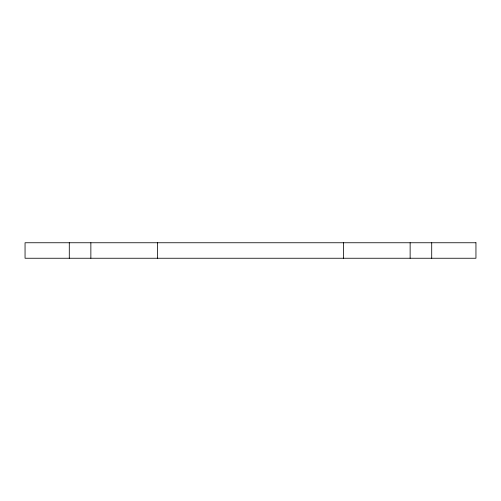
<?xml version="1.0" encoding="UTF-8"?>
<svg xmlns="http://www.w3.org/2000/svg" width="501" height="501" viewBox="0 0 501 501"><rect width="100%" height="100%" fill="white"/><g stroke="black" fill="none" stroke-linecap="round" stroke-linejoin="round"><path stroke-width="0.75" d="M431.712 242.753L431.712 258.247M410.137 242.753L410.137 258.247M343.429 242.753L343.429 258.247M157.571 242.753L157.571 258.247M90.863 242.753L90.863 258.247M69.288 242.753L69.288 258.247M475.95 242.753L25.05 242.753L25.05 258.247L475.95 258.247L475.95 242.753"/></g></svg>
